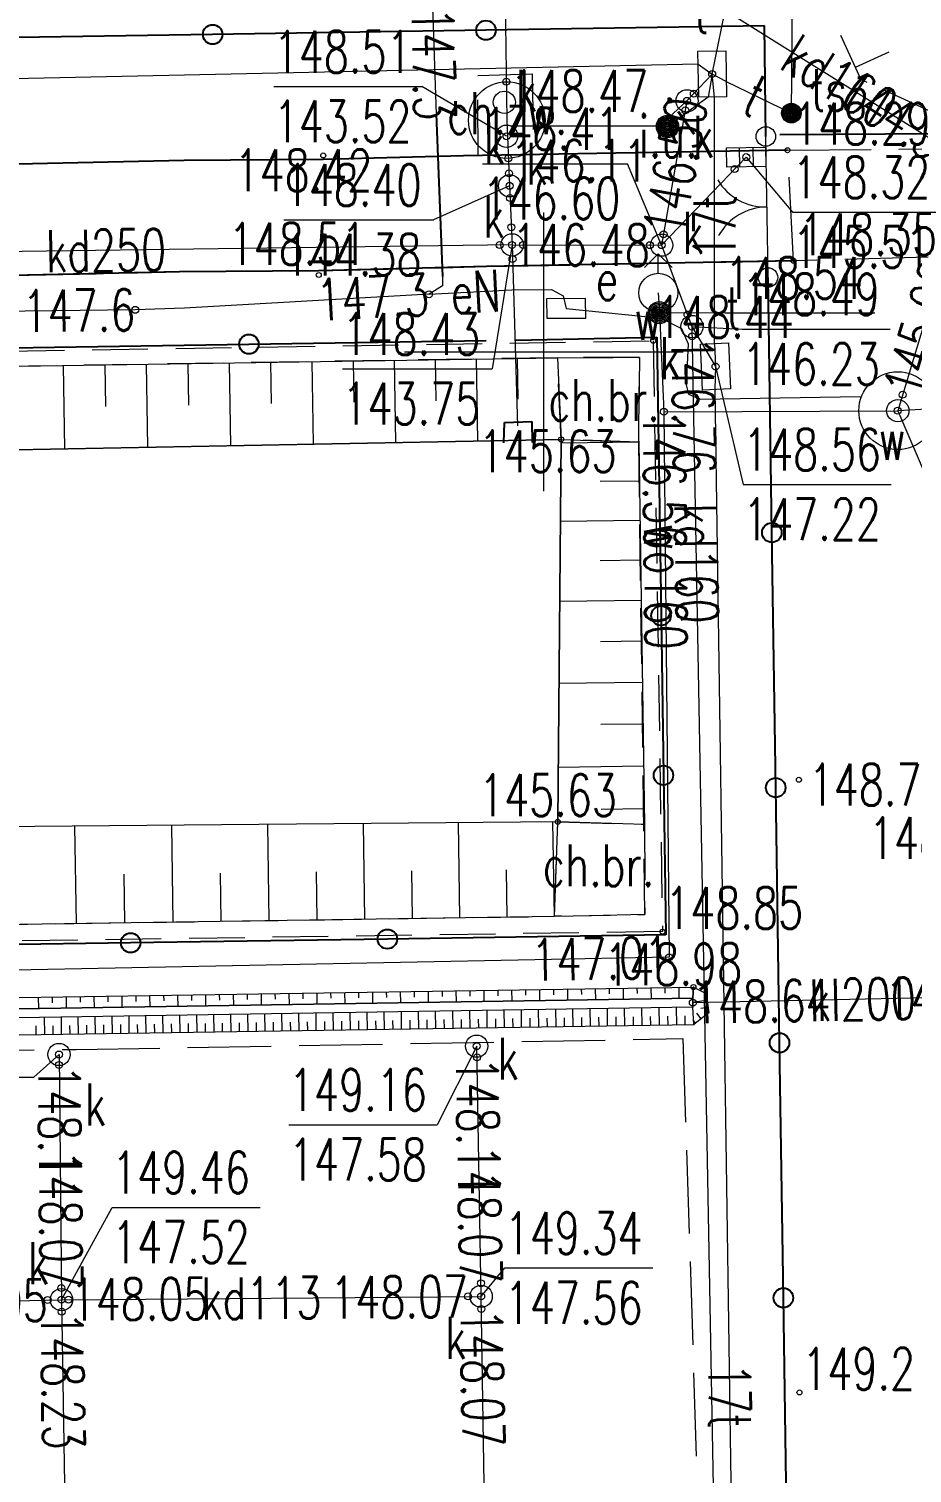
# Model space of a CAD drawing. Header units: metres. Extents: x 7583802 to 7586368, y 5958992 to 5960558.
# Drawn here: x 7585981.5 to 7586013.2, y 5959359.8 to 5959411.6 of the extents above; entities that cross this region are included whole.
import ezdxf
from ezdxf.enums import TextEntityAlignment as Align

# ---------------------------------------------------------------- set-up
doc = ezdxf.new("R2010")
doc.units = ezdxf.units.M
for name, pattern in [('1', [0]), ('3_1', [0]), ('3_BUBZ02', [2.45, 1.75, -0.7]), ('3_BUBZ02G', [2.45, 1.75, -0.7]), ('3_BUBZ03_01', [1, 1]), ('3_BUBZ03_01G', [1.75, 1.75]), ('3_BUIB12_02', [0]), ('3_BUIB12_03', [0]), ('3_BUZT01', [0]), ('3_KTCR02', [3, 2, -1]), ('3_KTJZ01', [4, 3, -1]), ('3_KTKR01', [0]), ('3_KTPL01', [4, 3, -1]), ('4_1', [0]), ('4_SUBP02_05', [0]), ('4_SUBP02_08', [0]), ('4_SUOP03_13', [0]), ('4_SUPE_01', [0]), ('4_SUPI_01', [0]), ('4_SUPK_01', [0]), ('4_SUPT_01', [0]), ('4_SUPW_01', [0]), ('4_SUUS22_02', [0])]:
    doc.linetypes.add(name, pattern=pattern)
doc.layers.get('0').update_dxf_attribs({"color": 250, "linetype": 'CONTINUOUS', "lineweight": 100})
for name, color, linetype, lineweight in [('1000_L_1', 7, '1', 18), ('BUBZ_L_1', 7, '3_BUBZ02', 18), ('BUBZ_L_2', 7, '3_BUBZ03_01', 18), ('BUIB_L_10', 7, '3_BUIB12_02', 18), ('BUZT_L_0', 7, '3_BUZT01', 18), ('KTCR_E_T_1', 7, 'CONTINUOUS', 15), ('KTCR_L_1', 7, '3_KTCR02', 18), ('KTJZ_L_0', 7, '3_KTJZ01', 18), ('KTKR_L_0', 7, '3_KTKR01', 25), ('KTOK_L_1', 7, '3_1', 18), ('KTOK_L_4', 7, 'CONTINUOUS', 25), ('KTPL_L_0', 7, '3_KTPL01', 18), ('RTPW_T_0', 7, 'CONTINUOUS', 15), ('RTPW_T_1', 7, 'CONTINUOUS', 15), ('SUBK_L_0', 34, '4_SUBP02_05', 18), ('SUBW_L_0', 5, '4_SUBP02_08', 18), ('SUOE_L_1', 1, '4_SUOP03_13', 25), ('SUPE_E_T_3', 1, 'CONTINUOUS', 15), ('SUPE_L_3', 1, '4_SUPE_01', 18), ('SUPI_E_T_0', 7, 'CONTINUOUS', 15), ('SUPI_L_0', 7, '4_SUPI_01', 18), ('SUPK_E_T_0', 34, 'CONTINUOUS', 15), ('SUPK_E_T_1', 34, 'CONTINUOUS', 15), ('SUPK_L_0', 34, '4_SUPK_01', 18), ('SUPK_L_1', 34, '4_SUPK_01', 18), ('SUPT_E_T_0', 30, 'CONTINUOUS', 15), ('SUPT_L_0', 30, '4_SUPT_01', 18), ('SUPW_E_T_0', 5, 'CONTINUOUS', 15), ('SUPW_L_0', 5, '4_SUPW_01', 18), ('SUTE_T_0', 1, 'CONTINUOUS', 18), ('SUTK_T_0', 34, 'CONTINUOUS', 18), ('SUTT_T_0', 30, 'CONTINUOUS', 18), ('SUTW_T_0', 5, 'CONTINUOUS', 18), ('SUUE_E_T_2', 7, 'CONTINUOUS', 15), ('SUUE_T_3', 7, 'CONTINUOUS', 18), ('SUUI_E_T_6', 7, 'CONTINUOUS', 15), ('SUUI_T_8', 7, 'CONTINUOUS', 18), ('SUUK_E_T_3', 7, 'CONTINUOUS', 15), ('SUUK_T_0', 7, 'CONTINUOUS', 18), ('SUUK_T_4', 7, 'CONTINUOUS', 13), ('SUUT_E_T_1', 7, 'CONTINUOUS', 15), ('SUUT_E_T_3', 7, 'CONTINUOUS', 15), ('SUUT_L_3', 7, '4_SUUS22_02', 13), ('SUUT_T_0', 7, 'CONTINUOUS', 18), ('SUUW_E_T_3', 7, 'CONTINUOUS', 15), ('SUUW_E_T_5', 7, 'CONTINUOUS', 15), ('SUUW_T_0', 7, 'CONTINUOUS', 18), ('SUUW_T_5', 7, 'CONTINUOUS', 13), ('SUUW_T_7', 7, 'CONTINUOUS', 15)]:
    doc.layers.add(name, color=color, linetype=linetype, lineweight=lineweight)
doc.styles.get("Standard").update_dxf_attribs({"font": 'Simplex.SHX', "width": 0.75})

# ---------------------------------------------------------------- blocks, each defined once
blk = doc.blocks.new('3_RTPW02')
at = {"linetype": 'CONTINUOUS'}
blk.add_circle((0, 0), 0.09, dxfattribs=at)
blk = doc.blocks.new('3_RTPW01')
at = {"linetype": 'CONTINUOUS'}
blk.add_circle((0, 0), 0.09, dxfattribs=at)
blk = doc.blocks.new('4_SUPS01_03')
at = {"linetype": 'CONTINUOUS'}
blk.add_circle((0, 0), 0.125, dxfattribs=at)
blk = doc.blocks.new('4_SUPS01_05')
at = {"linetype": 'CONTINUOUS'}
blk.add_circle((0, 0), 0.125, dxfattribs=at)
blk = doc.blocks.new('4_SUPS01_07')
at = {"linetype": 'CONTINUOUS'}
blk.add_circle((0, 0), 0.125, dxfattribs=at)
blk = doc.blocks.new('4_SUPS01_08')
at = {"linetype": 'CONTINUOUS'}
blk.add_circle((0, 0), 0.125, dxfattribs=at)
blk = doc.blocks.new('4_SUUS18_01')
at = {"linetype": 'CONTINUOUS'}
for p, q in [((0.7, 0.35), (-0.7, 0.35)), ((-0.7, 0.35), (-0.7, -0.35)), ((0.7, -0.35), (0.7, 0.35)), ((-0.7, -0.35), (0.7, -0.35))]:
    blk.add_line(p, q, dxfattribs=at)
blk = doc.blocks.new('4_SUUS31_01')
at = {"linetype": 'CONTINUOUS'}
for radius in [0.4, 0.36, 0.32, 0.28, 0.24, 0.2, 0.16, 0.12, 0.08, 0.04, 0.0114]:
    blk.add_circle((0, 0), radius, dxfattribs=at)
blk = doc.blocks.new('4_SUUS22_01')
at = {"linetype": 'CONTINUOUS'}
blk.add_circle((0, 0), 0.4, dxfattribs=at)
blk = doc.blocks.new('4_SUUS05')
at = {"linetype": 'CONTINUOUS'}
for p, q in [((-0.7, -0.35), (-0.7, 0.35)), ((-0.7, 0.35), (0.7, 0.35)), ((-0.245, 0.35), (-0.245, -0.35)), ((0.245, 0.35), (0.245, -0.35)), ((0.7, 0.35), (0.7, -0.35)), ((0.7, -0.35), (-0.7, -0.35))]:
    blk.add_line(p, q, dxfattribs=at)
blk = doc.blocks.new('4_SUUS09')
at = {"linetype": 'CONTINUOUS'}
for radius in [0.35, 0.315, 0.28, 0.245, 0.21, 0.175, 0.14, 0.105, 0.07, 0.035, 0.01]:
    blk.add_circle((0, 0), radius, dxfattribs=at)
blk = doc.blocks.new('4_SUUS25')
at = {"linetype": 'CONTINUOUS'}
for radius in [0.4, 0.35, 0.3, 0.25, 0.2, 0.15, 0.1, 0.05, 0.0143]:
    blk.add_circle((0, 0), radius, dxfattribs=at)
blk = doc.blocks.new('4_SUUS02')
at = {"linetype": 'CONTINUOUS'}
for p, q in [((0, 1.4), (-0.495, 0.905)), ((0, 1.4), (0.495, 0.905)), ((0, 0.7), (0, 1.4))]:
    blk.add_line(p, q, dxfattribs=at)
blk.add_circle((0, 0), 0.7, dxfattribs=at)

msp = doc.modelspace()

# ---------------------------------------------------------------- linework, layer by layer
at = {"layer": '1000_L_1', "linetype": '1'}
for p, q in [((7586000, 5959395), (7586000, 5959405)), ((7585995, 5959400), (7586005, 5959400))]:
    msp.add_line(p, q, dxfattribs=at)
at = {"layer": 'BUBZ_L_1', "linetype": '3_BUBZ02G'}
for p, q in [((7586011.4, 5959409.77), (7586009.7, 5959413.44)), ((7586013.84, 5959408.65), (7586011.4, 5959409.77))]:
    msp.add_line(p, q, dxfattribs=at)
at = {"layer": 'BUBZ_L_1', "linetype": '3_1'}
msp.add_line((7586011.194, 5959410.214), (7586012.397, 5959410.771), dxfattribs=at)
at = {"layer": 'BUBZ_L_2', "linetype": '3_BUBZ03_01G'}
for p, q in [((7585943.01, 5959398.88), (7586000.49, 5959399.79)), ((7586003.41, 5959396.76), (7586003.61, 5959383.04)), ((7585943.46, 5959378.89), (7586000.38, 5959379.74)), ((7585961.49, 5959376.52), (7586005.37, 5959377.2)), ((7586005.37, 5959377.2), (7586005.83, 5959376.97)), ((7586005.83, 5959376.97), (7586005.93, 5959376.28)), ((7586005.93, 5959376.28), (7586005.39, 5959375.86)), ((7585961.92, 5959375.2), (7586005.39, 5959375.86))]:
    msp.add_line(p, q, dxfattribs=at)
at = {"layer": 'BUBZ_L_2', "linetype": '3_1'}
for p, q in [((7585982.737, 5959399.509), (7585982.784, 5959396.52)), ((7585984.232, 5959399.533), (7585984.255, 5959398.04)), ((7585985.724, 5959399.556), (7585985.771, 5959396.577)), ((7585987.214, 5959399.58), (7585987.237, 5959398.092)), ((7585988.701, 5959399.603), (7585988.748, 5959396.633)), ((7585990.186, 5959399.627), (7585990.21, 5959398.144)), ((7585991.669, 5959399.65), (7585991.716, 5959396.69)), ((7585993.149, 5959399.674), (7585993.172, 5959398.196)), ((7585994.627, 5959399.697), (7585994.673, 5959396.747)), ((7585996.102, 5959399.721), (7585996.125, 5959398.248)), ((7585997.575, 5959399.744), (7585997.621, 5959396.803)), ((7585999.045, 5959399.767), (7585999.069, 5959398.299)), ((7586003.41, 5959396.76), (7586000.619, 5959396.719)), ((7586003.43, 5959395.364), (7586002.018, 5959395.344)), ((7586003.451, 5959393.952), (7586000.594, 5959393.911)), ((7586003.472, 5959392.524), (7586002.027, 5959392.503)), ((7586003.493, 5959391.079), (7586000.569, 5959391.037)), ((7586003.514, 5959389.617), (7586002.035, 5959389.596)), ((7586003.536, 5959388.138), (7586000.543, 5959388.095)), ((7586003.557, 5959386.642), (7586002.044, 5959386.62)), ((7586003.58, 5959385.129), (7586000.517, 5959385.084)), ((7586003.602, 5959383.597), (7586002.053, 5959383.575)), ((7585983.214, 5959379.484), (7585983.162, 5959382.972)), ((7585986.688, 5959379.536), (7585986.636, 5959383.004)), ((7585990.141, 5959379.587), (7585990.089, 5959383.035)), ((7585993.574, 5959379.638), (7585993.522, 5959383.066)), ((7585996.987, 5959379.689), (7585996.936, 5959383.097)), ((7586000.38, 5959379.74), (7586000.329, 5959383.128)), ((7585984.954, 5959379.51), (7585984.928, 5959381.249)), ((7585988.417, 5959379.561), (7585988.391, 5959381.29)), ((7585991.86, 5959379.613), (7585991.834, 5959381.332)), ((7585995.283, 5959379.664), (7585995.257, 5959381.373)), ((7585998.686, 5959379.715), (7585998.66, 5959381.414)), ((7585995.844, 5959377.052), (7585995.85, 5959376.65)), ((7585996.344, 5959377.06), (7585996.347, 5959376.859)), ((7585996.844, 5959377.068), (7585996.85, 5959376.666)), ((7585997.344, 5959377.076), (7585997.347, 5959376.875)), ((7585997.844, 5959377.083), (7585997.85, 5959376.682)), ((7585998.344, 5959377.091), (7585998.347, 5959376.89)), ((7585998.844, 5959377.099), (7585998.85, 5959376.698)), ((7585999.344, 5959377.107), (7585999.347, 5959376.906)), ((7585999.844, 5959377.114), (7585999.85, 5959376.713)), ((7586000.344, 5959377.122), (7586000.347, 5959376.922)), ((7586000.844, 5959377.13), (7586000.85, 5959376.729)), ((7586001.344, 5959377.138), (7586001.347, 5959376.937)), ((7586001.844, 5959377.145), (7586001.85, 5959376.745)), ((7586002.343, 5959377.153), (7586002.347, 5959376.953)), ((7586002.843, 5959377.161), (7586002.85, 5959376.761)), ((7586003.343, 5959377.169), (7586003.346, 5959376.969)), ((7586003.843, 5959377.176), (7586003.849, 5959376.776)), ((7586004.343, 5959377.184), (7586004.346, 5959376.984)), ((7586004.843, 5959377.192), (7586004.849, 5959376.792)), ((7586005.343, 5959377.2), (7586005.346, 5959377)), ((7585981.846, 5959376.835), (7585981.852, 5959376.43)), ((7585982.346, 5959376.843), (7585982.349, 5959376.64)), ((7585982.846, 5959376.851), (7585982.852, 5959376.445)), ((7585983.346, 5959376.859), (7585983.349, 5959376.656)), ((7585983.846, 5959376.866), (7585983.852, 5959376.461)), ((7585984.346, 5959376.874), (7585984.349, 5959376.672)), ((7585984.846, 5959376.882), (7585984.852, 5959376.477)), ((7585985.345, 5959376.89), (7585985.349, 5959376.687)), ((7585985.845, 5959376.897), (7585985.852, 5959376.493)), ((7585986.345, 5959376.905), (7585986.349, 5959376.703)), ((7585986.845, 5959376.913), (7585986.852, 5959376.508)), ((7585987.345, 5959376.921), (7585987.348, 5959376.718)), ((7585987.845, 5959376.928), (7585987.851, 5959376.524)), ((7585988.345, 5959376.936), (7585988.348, 5959376.734)), ((7585988.845, 5959376.944), (7585988.851, 5959376.54)), ((7585989.345, 5959376.952), (7585989.348, 5959376.75)), ((7585989.845, 5959376.959), (7585989.851, 5959376.556)), ((7585990.345, 5959376.967), (7585990.348, 5959376.765)), ((7585990.845, 5959376.975), (7585990.851, 5959376.571)), ((7585991.345, 5959376.983), (7585991.348, 5959376.781)), ((7585991.845, 5959376.99), (7585991.851, 5959376.587)), ((7585992.345, 5959376.998), (7585992.348, 5959376.797)), ((7585992.845, 5959377.006), (7585992.851, 5959376.603)), ((7585993.345, 5959377.014), (7585993.348, 5959376.812)), ((7585993.844, 5959377.021), (7585993.851, 5959376.619)), ((7585994.344, 5959377.029), (7585994.348, 5959376.828)), ((7585994.844, 5959377.037), (7585994.851, 5959376.634)), ((7585995.344, 5959377.045), (7585995.347, 5959376.843)), ((7586005.866, 5959376.724), (7586005.396, 5959376.656)), ((7586005.817, 5959376.976), (7586005.805, 5959376.952)), ((7585982.078, 5959375.506), (7585982.069, 5959376.112)), ((7585982.684, 5959375.515), (7585982.675, 5959376.122)), ((7585983.291, 5959375.524), (7585983.282, 5959376.132)), ((7585983.899, 5959375.534), (7585983.89, 5959376.141)), ((7585984.506, 5959375.543), (7585984.497, 5959376.151)), ((7585985.115, 5959375.552), (7585985.105, 5959376.16)), ((7585985.723, 5959375.561), (7585985.714, 5959376.17)), ((7585986.332, 5959375.571), (7585986.323, 5959376.18)), ((7585986.941, 5959375.58), (7585986.932, 5959376.189)), ((7585987.551, 5959375.589), (7585987.541, 5959376.199)), ((7585988.161, 5959375.598), (7585988.151, 5959376.208)), ((7585988.771, 5959375.608), (7585988.762, 5959376.218)), ((7585989.382, 5959375.617), (7585989.372, 5959376.228)), ((7585989.993, 5959375.626), (7585989.983, 5959376.237)), ((7585990.604, 5959375.636), (7585990.595, 5959376.247)), ((7585991.216, 5959375.645), (7585991.207, 5959376.257)), ((7585991.828, 5959375.654), (7585991.819, 5959376.266)), ((7585992.441, 5959375.663), (7585992.431, 5959376.276)), ((7585993.053, 5959375.673), (7585993.044, 5959376.286)), ((7585993.667, 5959375.682), (7585993.657, 5959376.295)), ((7585994.28, 5959375.691), (7585994.271, 5959376.305)), ((7585994.894, 5959375.701), (7585994.885, 5959376.315)), ((7585995.509, 5959375.71), (7585995.499, 5959376.324)), ((7585995.816, 5959375.715), (7585995.811, 5959376.022)), ((7585996.124, 5959375.719), (7585996.114, 5959376.334)), ((7585996.431, 5959375.724), (7585996.426, 5959376.032)), ((7585996.739, 5959375.729), (7585996.729, 5959376.344)), ((7585997.046, 5959375.733), (7585997.042, 5959376.041)), ((7585997.354, 5959375.738), (7585997.345, 5959376.354)), ((7585997.662, 5959375.743), (7585997.657, 5959376.051)), ((7585997.97, 5959375.747), (7585997.961, 5959376.363)), ((7585998.278, 5959375.752), (7585998.274, 5959376.06)), ((7585998.586, 5959375.757), (7585998.577, 5959376.373)), ((7585998.895, 5959375.761), (7585998.89, 5959376.07)), ((7585999.203, 5959375.766), (7585999.194, 5959376.383)), ((7585999.511, 5959375.771), (7585999.507, 5959376.079)), ((7585999.82, 5959375.775), (7585999.811, 5959376.393)), ((7586000.129, 5959375.78), (7586000.124, 5959376.089)), ((7586000.437, 5959375.785), (7586000.428, 5959376.402)), ((7586000.746, 5959375.789), (7586000.742, 5959376.098)), ((7586001.055, 5959375.794), (7586001.046, 5959376.412)), ((7586001.364, 5959375.799), (7586001.36, 5959376.108)), ((7586001.673, 5959375.804), (7586001.664, 5959376.422)), ((7586001.983, 5959375.808), (7586001.978, 5959376.117)), ((7586002.292, 5959375.813), (7586002.282, 5959376.432)), ((7586002.601, 5959375.818), (7586002.597, 5959376.127)), ((7586002.911, 5959375.822), (7586002.901, 5959376.441)), ((7586003.22, 5959375.827), (7586003.216, 5959376.137)), ((7586003.53, 5959375.832), (7586003.521, 5959376.451)), ((7586003.84, 5959375.836), (7586003.835, 5959376.146)), ((7586004.15, 5959375.841), (7586004.14, 5959376.461)), ((7586004.46, 5959375.846), (7586004.455, 5959376.156)), ((7586004.77, 5959375.851), (7586004.76, 5959376.471)), ((7586005.08, 5959375.855), (7586005.075, 5959376.165)), ((7586005.651, 5959376.063), (7586005.493, 5959376.266)), ((7586005.903, 5959376.465), (7586005.636, 5959376.426)), ((7586005.864, 5959376.229), (7586005.776, 5959376.342)), ((7585981.775, 5959375.501), (7585981.77, 5959375.805)), ((7585982.381, 5959375.511), (7585982.376, 5959375.814)), ((7585982.988, 5959375.52), (7585982.983, 5959375.823)), ((7585983.595, 5959375.529), (7585983.59, 5959375.833)), ((7585984.203, 5959375.538), (7585984.198, 5959375.842)), ((7585984.81, 5959375.548), (7585984.806, 5959375.852)), ((7585985.419, 5959375.557), (7585985.414, 5959375.861)), ((7585986.027, 5959375.566), (7585986.023, 5959375.87)), ((7585986.636, 5959375.575), (7585986.632, 5959375.88)), ((7585987.246, 5959375.585), (7585987.241, 5959375.889)), ((7585987.856, 5959375.594), (7585987.851, 5959375.899)), ((7585988.466, 5959375.603), (7585988.461, 5959375.908)), ((7585989.076, 5959375.612), (7585989.072, 5959375.918)), ((7585989.687, 5959375.622), (7585989.682, 5959375.927)), ((7585990.298, 5959375.631), (7585990.294, 5959375.937)), ((7585990.91, 5959375.64), (7585990.905, 5959375.946)), ((7585991.522, 5959375.649), (7585991.517, 5959375.955)), ((7585992.134, 5959375.659), (7585992.13, 5959375.965)), ((7585992.747, 5959375.668), (7585992.742, 5959375.974)), ((7585993.36, 5959375.677), (7585993.355, 5959375.984)), ((7585993.974, 5959375.687), (7585993.969, 5959375.993)), ((7585994.587, 5959375.696), (7585994.583, 5959376.003)), ((7585995.202, 5959375.705), (7585995.197, 5959376.012)), ((7586005.448, 5959375.905), (7586005.382, 5959375.99))]:
    msp.add_line(p, q, dxfattribs=at)
at = {"layer": 'BUBZ_L_2', "linetype": '3_BUBZ03_01'}
for p, q in [((7586000.49, 5959399.79), (7586000.62, 5959396.86)), ((7586000.62, 5959396.86), (7585942.98, 5959395.76)), ((7586000.5, 5959383.13), (7586000.62, 5959396.86)), ((7586000.62, 5959396.86), (7586003.41, 5959396.76)), ((7586000.5, 5959383.13), (7585943.48, 5959382.61)), ((7586000.38, 5959379.74), (7586000.5, 5959383.13)), ((7586003.61, 5959383.04), (7586000.5, 5959383.13)), ((7586005.37, 5959377.2), (7586005.35, 5959376.8)), ((7586005.35, 5959376.8), (7586005.37, 5959377.2)), ((7586005.35, 5959376.8), (7585961.58, 5959376.11)), ((7586005.35, 5959376.48), (7586005.35, 5959376.8)), ((7586005.35, 5959376.48), (7585961.65, 5959375.79)), ((7586005.39, 5959375.86), (7586005.35, 5959376.48)), ((7586005.39, 5959375.86), (7586005.35, 5959376.48))]:
    msp.add_line(p, q, dxfattribs=at)
at = {"layer": 'BUBZ_L_2', "linetype": '3_1'}
for p in [(7586005.37, 5959377.2), (7586005.39, 5959375.86)]:
    msp.add_point(p, dxfattribs=at)
at = {"layer": 'BUIB_L_10', "linetype": '3_BUIB12_03'}
for p, q in [((7585961.58, 5959376.11), (7586005.35, 5959376.8)), ((7586005.35, 5959376.8), (7586005.35, 5959376.48)), ((7586005.35, 5959376.48), (7585961.65, 5959375.79))]:
    msp.add_line(p, q, dxfattribs=at)
at = {"layer": 'BUZT_L_0', "linetype": '3_BUZT01'}
for p, q in [((7585942.98, 5959395.76), (7586000.62, 5959396.86)), ((7586000.62, 5959396.86), (7586000.5, 5959383.13)), ((7586000.5, 5959383.13), (7585943.48, 5959382.61))]:
    msp.add_line(p, q, dxfattribs=at)
at = {"layer": 'KTCR_L_1', "linetype": '3_KTCR02'}
for p, q in [((7585997.63, 5959409.92), (7585999.58, 5959409.98)), ((7585997.64, 5959407.049), (7585997.63, 5959409.92)), ((7585999.58, 5959409.98), (7585999.63, 5959407.083)), ((7585999.63, 5959407.083), (7585997.64, 5959407.049)), ((7585938.79, 5959399.36), (7586003.93, 5959400.4)), ((7586003.93, 5959400.4), (7586004.26, 5959379.19)), ((7586000.49, 5959399.79), (7585943.01, 5959398.88)), ((7586000.49, 5959399.79), (7586003.43, 5959399.8)), ((7586003.43, 5959399.8), (7586000.49, 5959399.79)), ((7586000.62, 5959396.86), (7586000.49, 5959399.79)), ((7586003.43, 5959399.8), (7586003.41, 5959396.76)), ((7586003.41, 5959396.76), (7586003.43, 5959399.8)), ((7586003.41, 5959396.76), (7586000.62, 5959396.86)), ((7586003.63, 5959379.8), (7586003.41, 5959396.76)), ((7586000.38, 5959379.74), (7586000.5, 5959383.13)), ((7586000.5, 5959383.13), (7586003.61, 5959383.04)), ((7586003.61, 5959383.04), (7586003.63, 5959379.8)), ((7585943.46, 5959378.89), (7586000.38, 5959379.74)), ((7586003.63, 5959379.8), (7586000.38, 5959379.74)), ((7586000.38, 5959379.74), (7586003.63, 5959379.8)), ((7586004.26, 5959379.19), (7585939.16, 5959378.25))]:
    msp.add_line(p, q, dxfattribs=at)
at = {"layer": 'KTJZ_L_0', "linetype": '3_KTJZ01'}
for p, q in [((7586008.75, 5959407.24), (7585999.63, 5959407.083)), ((7586008.75, 5959407.24), (7586017.56, 5959407.31)), ((7586008.97, 5959403.27), (7586008.75, 5959407.24)), ((7585987.09, 5959406.87), (7585981.09, 5959406.74)), ((7585992.08, 5959406.9), (7585987.09, 5959406.87)), ((7585997.11, 5959407.04), (7585992.08, 5959406.9)), ((7585997.64, 5959407.049), (7585997.11, 5959407.04)), ((7585999.63, 5959407.083), (7585997.64, 5959407.049)), ((7586021.8, 5959403.62), (7586008.97, 5959403.27)), ((7585991.92, 5959402.91), (7585997.94, 5959403.06)), ((7585997.94, 5959403.06), (7586008.97, 5959403.27)), ((7585980.92, 5959402.74), (7585986.92, 5959402.87)), ((7585986.92, 5959402.87), (7585991.92, 5959402.91))]:
    msp.add_line(p, q, dxfattribs=at)
at = {"layer": 'KTKR_L_0', "linetype": '3_KTKR01'}
for p, q in [((7586008.75, 5959407.24), (7585997.11, 5959407.04)), ((7585987.09, 5959406.87), (7585981.09, 5959406.74)), ((7585992.08, 5959406.9), (7585987.09, 5959406.87)), ((7585997.11, 5959407.04), (7585992.08, 5959406.9)), ((7585997.94, 5959403.06), (7585991.92, 5959402.91)), ((7586008.97, 5959403.27), (7585997.94, 5959403.06)), ((7585986.92, 5959402.87), (7585980.92, 5959402.74)), ((7585991.92, 5959402.91), (7585986.92, 5959402.87)), ((7585998.56, 5959396.74), (7585998.59, 5959397.47)), ((7585998.59, 5959397.47), (7585999.57, 5959397.5)), ((7585999.57, 5959397.5), (7585999.58, 5959396.75))]:
    msp.add_line(p, q, dxfattribs=at)
at = {"layer": 'KTOK_L_1'}
for p, q in [((7586007.994, 5959406.2), (7586007.97, 5959407.73)), ((7586008.026, 5959404.2), (7586007.994, 5959406.2)), ((7586008.05, 5959402.67), (7586008.026, 5959404.2))]:
    msp.add_line(p, q, dxfattribs=at)
for centre in [(7586007.97, 5959407.73), (7586008.05, 5959402.67)]:
    msp.add_circle(centre, 0.35, dxfattribs=at)
for centre, start, end in [((7586007.96, 5959407.199), 210.9031, 271.4187), ((7586008.024, 5959403.2), 90.3929, 150.9084)]:
    msp.add_arc(centre, 2, start, end, dxfattribs=at)
at = {"layer": 'KTOK_L_4'}
for p, q in [((7585988.107, 5959411.394), (7585978.294, 5959411.242)), ((7585997.921, 5959411.545), (7585988.107, 5959411.394)), ((7586007.92, 5959411.7), (7585997.921, 5959411.545)), ((7586007.97, 5959407.73), (7586007.92, 5959411.7)), ((7586008.47, 5959407.8), (7586014.17, 5959407.84)), ((7586008.188, 5959393.514), (7586008.05, 5959402.67)), ((7585989.409, 5959400.278), (7585997.93, 5959400.41)), ((7585998.99, 5959400.42), (7586004.06, 5959400.53)), ((7586004.06, 5959400.53), (7586004.209, 5959390.531)), ((7585980.889, 5959400.145), (7585989.409, 5959400.278)), ((7586008.326, 5959384.358), (7586008.188, 5959393.514)), ((7586004.209, 5959390.531), (7586004.295, 5959384.801)), ((7586004.295, 5959384.801), (7586004.38, 5959379.07)), ((7586008.464, 5959375.201), (7586008.326, 5959384.358)), ((7585985.161, 5959378.788), (7585975.941, 5959378.652)), ((7585994.381, 5959378.923), (7585985.161, 5959378.788)), ((7586004.38, 5959379.07), (7585994.381, 5959378.923)), ((7586008.602, 5959366.045), (7586008.464, 5959375.201)), ((7586008.739, 5959356.889), (7586008.602, 5959366.045))]:
    msp.add_line(p, q, dxfattribs=at)
for centre in [(7585997.921, 5959411.545), (7585988.107, 5959411.394), (7585989.409, 5959400.278), (7586008.188, 5959393.514), (7586004.209, 5959390.531), (7586004.295, 5959384.801), (7586008.326, 5959384.358), (7585985.161, 5959378.788), (7585994.381, 5959378.923), (7586008.464, 5959375.201), (7586008.602, 5959366.045)]:
    msp.add_circle(centre, 0.35, dxfattribs=at)
at = {"layer": 'KTPL_L_0', "linetype": '3_KTPL01'}
for p, q in [((7585983.21, 5959374.96), (7586004.99, 5959375.35)), ((7586004.99, 5959375.35), (7586005.68, 5959354.04)), ((7585954.7, 5959374.64), (7585983.21, 5959374.96))]:
    msp.add_line(p, q, dxfattribs=at)
at = {"layer": 'SUBK_L_0', "linetype": '4_SUBP02_05'}
msp.add_circle((7585998.67, 5959408.32), 1.375, dxfattribs=at)
at = {"layer": 'SUBW_L_0', "linetype": '4_SUBP02_05'}
msp.add_circle((7586012.71, 5959397.89), 1.398, dxfattribs=at)
at = {"layer": 'SUOE_L_1', "linetype": '4_1'}
msp.add_line((7585996.13, 5959408.53), (7585996.36, 5959402.7), dxfattribs=at)
at = {"layer": 'SUPE_L_3', "linetype": '4_SUPE_01'}
for p, q in [((7585996, 5959412.36), (7585996.13, 5959408.53)), ((7585996.13, 5959408.53), (7585996.36, 5959402.7)), ((7585996.36, 5959402.7), (7585996.36, 5959402.37)), ((7585995.88, 5959402.07), (7585987.1, 5959401.57)), ((7585996.36, 5959402.37), (7585995.88, 5959402.07)), ((7585995.88, 5959402.07), (7585998.85, 5959402.23)), ((7585998.85, 5959402.23), (7586000.27, 5959402.24)), ((7586000.27, 5959402.24), (7586000.69, 5959402.01)), ((7586000.69, 5959402.01), (7586000.8, 5959401.56)), ((7585985.33, 5959401.51), (7585965.37, 5959401.27)), ((7585987.1, 5959401.57), (7585985.33, 5959401.51)), ((7586000.8, 5959401.56), (7586004.21, 5959401.212)), ((7586004.21, 5959401.212), (7586004.939, 5959400.844)), ((7586004.939, 5959400.844), (7586005.179, 5959400.293)), ((7586005.179, 5959400.293), (7586005.106, 5959398.813)), ((7586005.106, 5959398.813), (7586005.197, 5959398.481)), ((7586005.197, 5959398.481), (7586005.608, 5959398.305)), ((7586005.608, 5959398.305), (7586011.363, 5959398.402))]:
    msp.add_line(p, q, dxfattribs=at)
at = {"layer": 'SUPI_L_0', "linetype": '4_1'}
for p, q in [((7586006.045, 5959409.97), (7586005.905, 5959409.143)), ((7586005.905, 5959409.143), (7586004.44, 5959408.09))]:
    msp.add_line(p, q, dxfattribs=at)
at = {"layer": 'SUPK_L_0', "linetype": '4_1'}
for p, q in [((7585999.68, 5959416.54), (7586015.37, 5959406.73)), ((7585998.61, 5959412.62), (7585998.67, 5959408.32)), ((7586006.045, 5959409.97), (7586005.14, 5959409.01)), ((7586005.14, 5959409.01), (7586004.23, 5959403.83)), ((7585998.67, 5959408.32), (7585998.77, 5959405.96)), ((7586004.23, 5959403.83), (7586007.27, 5959406.99)), ((7586015.37, 5959406.73), (7586012.71, 5959397.89)), ((7585998.77, 5959405.96), (7585998.86, 5959403.84)), ((7585998.86, 5959403.84), (7585972.91, 5959403.49)), ((7585998.86, 5959403.84), (7586004.23, 5959403.83)), ((7585998.86, 5959403.84), (7585999.06, 5959397.35)), ((7586004.23, 5959403.83), (7586005.32, 5959400.91)), ((7586005.32, 5959400.91), (7586006.165, 5959399.475)), ((7586005.32, 5959400.91), (7586006.31, 5959346.83)), ((7585997.75, 5959366.1), (7585997.59, 5959375.08)), ((7585982.59, 5959374.78), (7585982.68, 5959365.98)), ((7585967.65, 5959365.62), (7585982.68, 5959365.98)), ((7585982.68, 5959365.98), (7585997.75, 5959366.1)), ((7585982.68, 5959365.98), (7585984.23, 5959274.2)), ((7585998.94, 5959293.76), (7585997.75, 5959366.1))]:
    msp.add_line(p, q, dxfattribs=at)
at = {"layer": 'SUPK_L_1', "linetype": '4_1'}
msp.add_line((7586017.22, 5959376.88), (7586005.35, 5959376.64), dxfattribs=at)
at = {"layer": 'SUPT_L_0', "linetype": '4_SUPT_01'}
for p, q in [((7586008.89, 5959408.57), (7586008.94, 5959413.9)), ((7586005.538, 5959410.33), (7585956.942, 5959409.29)), ((7586005.538, 5959410.33), (7586006.045, 5959409.97)), ((7586006.55, 5959409.71), (7586006.045, 5959409.97)), ((7586006.13, 5959409.146), (7586006.045, 5959409.97)), ((7586006.55, 5959409.71), (7586008.89, 5959408.57)), ((7586006.125, 5959400.3), (7586006.13, 5959409.146)), ((7586006.125, 5959400.3), (7586006.165, 5959399.475)), ((7586006.165, 5959399.475), (7586006.14, 5959398.65)), ((7586006.14, 5959398.65), (7586006.915, 5959346.234))]:
    msp.add_line(p, q, dxfattribs=at)
at = {"layer": 'SUPW_L_0', "linetype": '4_1'}
for p, q in [((7586004.11, 5959402.12), (7586004.15, 5959401.41)), ((7586004.15, 5959401.41), (7586004.31, 5959397.85)), ((7586004.31, 5959397.85), (7586012.71, 5959397.89)), ((7586004.31, 5959397.85), (7586004.5, 5959378.27)), ((7586017.68, 5959398.15), (7586012.71, 5959397.89)), ((7586004.5, 5959378.27), (7585966.13, 5959377.51))]:
    msp.add_line(p, q, dxfattribs=at)
at = {"layer": 'SUTK_T_0', "linetype": 'CONTINUOUS'}
for p, q in [((7585990.3, 5959409.522), (7585995.62, 5959409.522)), ((7585998.66, 5959407.74), (7585995.62, 5959409.522)), ((7586005.14, 5959409.01), (7586004.171, 5959408.111)), ((7585998.797, 5959408.111), (7586004.171, 5959408.111)), ((7585997.795, 5959406.755), (7586003.006, 5959406.755)), ((7586004.23, 5959403.83), (7586003.006, 5959406.755)), ((7586007.27, 5959406.99), (7586008.929, 5959405.013)), ((7585998.77, 5959405.96), (7585996.035, 5959404.738)), ((7585990.661, 5959404.738), (7585996.035, 5959404.738)), ((7586008.929, 5959405.013), (7586014.249, 5959405.013)), ((7585998.86, 5959403.84), (7585998.143, 5959399.392)), ((7586005.32, 5959400.91), (7586007.117, 5959400.813)), ((7586007.117, 5959400.813), (7586012.437, 5959400.813)), ((7585992.769, 5959399.392), (7585998.143, 5959399.392)), ((7585997.59, 5959375.08), (7585996.166, 5959372.261)), ((7585982.59, 5959374.78), (7585981.689, 5959373.971)), ((7585976.423, 5959373.971), (7585981.689, 5959373.971)), ((7585990.846, 5959372.261), (7585996.166, 5959372.261)), ((7585982.68, 5959365.98), (7585984.495, 5959369.294)), ((7585984.495, 5959369.294), (7585989.815, 5959369.294)), ((7585997.75, 5959366.1), (7585998.597, 5959367.118)), ((7585998.597, 5959367.118), (7586003.916, 5959367.118))]:
    msp.add_line(p, q, dxfattribs=at)
at = {"layer": 'SUTT_T_0', "linetype": 'CONTINUOUS'}
for p, q in [((7586006.045, 5959409.97), (7586007.405, 5959416.64)), ((7586006.165, 5959399.475), (7586007.155, 5959395.243)), ((7586007.155, 5959395.243), (7586012.475, 5959395.243))]:
    msp.add_line(p, q, dxfattribs=at)
at = {"layer": 'SUTW_T_0', "linetype": 'CONTINUOUS'}
for p, q in [((7586004.15, 5959401.41), (7586006.507, 5959401.404)), ((7586006.507, 5959401.404), (7586011.881, 5959401.404)), ((7586012.71, 5959397.89), (7586013.806, 5959395.347))]:
    msp.add_line(p, q, dxfattribs=at)
at = {"layer": 'SUUT_L_3', "linetype": '4_SUUS22_02'}
for p, q in [((7586005.53, 5959410.79), (7586006.53, 5959410.8)), ((7586005.56, 5959409.14), (7586005.53, 5959410.79)), ((7586006.53, 5959410.8), (7586006.56, 5959409.15)), ((7586006.56, 5959409.15), (7586005.56, 5959409.14)), ((7586005.63, 5959400.28), (7586006.63, 5959400.32)), ((7586005.7, 5959398.63), (7586005.63, 5959400.28)), ((7586006.63, 5959400.32), (7586006.7, 5959398.67)), ((7586006.7, 5959398.67), (7586005.7, 5959398.63))]:
    msp.add_line(p, q, dxfattribs=at)

# ---------------------------------------------------------------- block references
at = {"layer": 'RTPW_T_0'}
for p in [(7586009.16, 5959384.64), (7586009.18, 5959362.65)]:
    msp.add_blockref('3_RTPW01', p, dxfattribs=at)
at = {"layer": 'RTPW_T_1'}
for p in [(7585992.08, 5959407.05), (7586008.75, 5959407.24), (7586008.97, 5959403.27), (7585991.92, 5959402.76), (7586003.93, 5959400.4), (7586000.62, 5959396.86), (7586000.5, 5959383.13), (7586004.26, 5959379.19), (7586005.37, 5959377.2)]:
    msp.add_blockref('3_RTPW02', p, dxfattribs=at)
at = {"layer": 'SUTE_T_0'}
for p in [(7585995.88, 5959402.07), (7585985.33, 5959401.51)]:
    msp.add_blockref('4_SUPS01_03', p, dxfattribs=at)
at = {"layer": 'SUTK_T_0'}
for p in [(7585998.651, 5959409.695), (7586005.387, 5959409.272), (7586005.08, 5959408.668), (7586005.14, 5959409.01), (7585998.66, 5959407.74), (7585998.728, 5959406.946), (7586006.857, 5959406.561), (7586007.27, 5959406.99), (7585998.751, 5959406.405), (7585998.77, 5959405.96), (7585998.789, 5959405.522), (7585998.833, 5959404.472), (7586004.298, 5959404.219), (7585998.411, 5959403.834), (7585998.86, 5959403.84), (7585999.25, 5959403.839), (7586003.808, 5959403.831), (7586004.23, 5959403.83), (7585998.876, 5959403.331), (7586005.159, 5959401.341), (7586005.32, 5959400.91), (7586005.326, 5959400.556), (7586012.881, 5959398.46), (7586005.35, 5959376.64), (7585997.59, 5959375.08), (7585982.59, 5959374.78), (7585982.594, 5959374.405), (7585997.597, 5959374.677), (7585997.742, 5959366.568), (7585982.676, 5959366.396), (7585997.281, 5959366.096), (7585997.75, 5959366.1), (7585982.179, 5959365.968), (7585982.68, 5959365.98), (7585982.687, 5959365.546), (7585982.93, 5959365.982), (7585997.757, 5959365.65)]:
    msp.add_blockref('4_SUPS01_05', p, dxfattribs=at)
at = {"layer": 'SUTT_T_0'}
for p in [(7586006.045, 5959409.97), (7586006.165, 5959399.475)]:
    msp.add_blockref('4_SUPS01_07', p, dxfattribs=at)
at = {"layer": 'SUTW_T_0'}
for p in [(7586004.15, 5959401.41), (7586004.31, 5959397.85), (7586012.71, 5959397.89), (7586004.5, 5959378.27)]:
    msp.add_blockref('4_SUPS01_08', p, dxfattribs=at)
at = {"layer": 'SUUE_T_3', "rotation": 0.447804504830061}
msp.add_blockref('4_SUUS18_01', (7586000.8, 5959401.56), dxfattribs=at)
at = {"layer": 'SUUI_T_8'}
msp.add_blockref('4_SUUS31_01', (7586004.44, 5959408.09), dxfattribs=at)
at = {"layer": 'SUUK_T_0', "rotation": 1.1245942893082845}
msp.add_blockref('4_SUUS05', (7586007.27, 5959406.99), dxfattribs=at)
at = {"layer": 'SUUK_T_4'}
for p in [(7585998.58, 5959408.96), (7586005.14, 5959409.01), (7585998.66, 5959407.74), (7585998.77, 5959405.96), (7585998.86, 5959403.84), (7586004.23, 5959403.83), (7586005.32, 5959400.91), (7585982.59, 5959374.78), (7585997.59, 5959375.08), (7585982.68, 5959365.98), (7585997.75, 5959366.1)]:
    msp.add_blockref('4_SUUS22_01', p, dxfattribs=at)
at = {"layer": 'SUUT_T_0'}
msp.add_blockref('4_SUUS09', (7586008.89, 5959408.57), dxfattribs=at)
at = {"layer": 'SUUW_T_0'}
msp.add_blockref('4_SUUS02', (7586004.11, 5959402.12), dxfattribs=at)
at = {"layer": 'SUUW_T_5'}
msp.add_blockref('4_SUUS22_01', (7586012.71, 5959397.89), dxfattribs=at)
at = {"layer": 'SUUW_T_7'}
msp.add_blockref('4_SUUS25', (7586004.15, 5959401.41), dxfattribs=at)

# ---------------------------------------------------------------- texts
at = {"layer": 'KTCR_E_T_1', "width": 0.7}
for s, p in [('ch.zw.', (7585998.688, 5959408.569)), ('ch.br.', (7586002.162, 5959398.27)), ('ch.br.', (7586001.963, 5959381.572))]:
    msp.add_text(s, height=1.5, dxfattribs=at).set_placement(p, align=Align.MIDDLE)
at = {"layer": 'RTPW_T_0', "width": 0.7}
for s, p in [('148.7', (7586009.511, 5959383.715)), ('148.7', (7586011.673, 5959381.799)), ('149.2', (7586009.28, 5959362.75))]:
    msp.add_text(s, height=1.5, dxfattribs=at).set_placement(p)
at = {"layer": 'RTPW_T_1', "width": 0.7}
for s, p in [('148.29', (7586008.95, 5959407.44)), ('148.42', (7585988.893, 5959405.767)), ('148.51', (7585988.679, 5959403.129)), ('148.35', (7586009.17, 5959403.47)), ('148.44', (7586004.03, 5959400.5)), ('145.63', (7585997.659, 5959395.684)), ('145.63', (7585997.675, 5959383.339)), ('148.85', (7586004.36, 5959379.29))]:
    msp.add_text(s, height=1.5, dxfattribs=at).set_placement(p)
msp.add_text('148.98', height=1.5, rotation=0.2339, dxfattribs=at).set_placement((7586002.173, 5959377.26))
at = {"layer": 'SUPE_E_T_3', "width": 0.7}
msp.add_text('eN', height=1.5, rotation=3.0148, dxfattribs=at).set_placement((7585997.546, 5959402.16), align=Align.MIDDLE)
at = {"layer": 'SUPI_E_T_0', "width": 0.7}
msp.add_text('i', height=1.5, rotation=35.7075, dxfattribs=at).set_placement((7586004.943, 5959408.451), align=Align.MIDDLE)
at = {"layer": 'SUPK_E_T_0', "width": 0.7}
for s, rotation, p in [('kd160', 327.9848, (7586010.623, 5959409.698)), ('kd250', 0.7727, (7585984.277, 5959403.643)), ('kd160', 271.0488, (7586005.476, 5959392.404)), ('kd113', 0.4562, (7585989.857, 5959366.037))]:
    msp.add_text(s, height=1.5, rotation=rotation, dxfattribs=at).set_placement(p, align=Align.MIDDLE)
at = {"layer": 'SUPK_E_T_1', "width": 0.7}
msp.add_text('kl200', height=1.5, rotation=1.1583, dxfattribs=at).set_placement((7586011.445, 5959376.763), align=Align.MIDDLE)
at = {"layer": 'SUPT_E_T_0', "width": 0.7}
for s, rotation, p in [('t', 334.0256, (7586007.59, 5959409.203)), ('17t', 89.9676, (7586006.127, 5959404.469)), ('17t', 270.8471, (7586006.674, 5959362.524))]:
    msp.add_text(s, height=1.5, rotation=rotation, dxfattribs=at).set_placement(p, align=Align.MIDDLE)
at = {"layer": 'SUPW_E_T_0', "width": 0.7}
msp.add_text('wo160', height=1.5, rotation=270.556, dxfattribs=at).set_placement((7586004.371, 5959391.583), align=Align.MIDDLE)
at = {"layer": 'SUTE_T_0', "width": 0.7}
msp.add_text('147.3', height=1.5, rotation=271.3659, dxfattribs=at).set_placement((7585996, 5959412.36), align=Align.MIDDLE_LEFT)
for s, rotation, p in [('147.3', 3.0384, (7585995.88, 5959402.07)), ('147.6', 0.6939, (7585985.33, 5959401.51))]:
    msp.add_text(s, height=1.5, rotation=rotation, dxfattribs=at).set_placement(p, align=Align.MIDDLE_RIGHT)
at = {"layer": 'SUTK_T_0', "width": 0.7}
for s, p in [('148.51', (7585990.3, 5959411.522)), ('148.47', (7585998.797, 5959410.111)), ('143.52', (7585990.3, 5959409.022)), ('148.41', (7585997.795, 5959408.755)), ('146.11', (7585998.797, 5959407.611)), ('148.40', (7585990.661, 5959406.738)), ('148.32', (7586008.929, 5959407.013)), ('146.60', (7585997.795, 5959406.255)), ('144.38', (7585990.661, 5959404.238)), ('145.51', (7586008.929, 5959404.513)), ('148.49', (7586007.117, 5959402.813)), ('148.43', (7585992.769, 5959401.392)), ('146.23', (7586007.117, 5959400.313)), ('143.75', (7585992.769, 5959398.892)), ('149.16', (7585990.846, 5959374.261)), ('147.58', (7585990.846, 5959371.761)), ('149.46', (7585984.495, 5959371.294)), ('147.52', (7585984.495, 5959368.794)), ('149.34', (7585998.597, 5959369.118)), ('147.56', (7585998.597, 5959366.618))]:
    msp.add_text(s, height=1.5, dxfattribs=at).set_placement(p, align=Align.TOP_LEFT)
for s, rotation, p in [('144.35', 327.9848, (7586014.997, 5959406.963)), ('146.48', 359.8933, (7586003.808, 5959403.831)), ('148.43', 1.2123, (7586017.22, 5959376.88)), ('148.07', 270.586, (7585982.676, 5959366.396)), ('148.07', 271.0208, (7585997.742, 5959366.568)), ('148.05', 1.3721, (7585982.179, 5959365.968)), ('148.07', 0.4562, (7585997.281, 5959366.096))]:
    msp.add_text(s, height=1.5, rotation=rotation, dxfattribs=at).set_placement(p, align=Align.MIDDLE_RIGHT)
for s, rotation, p in [('146.50', 80.0362, (7586004.298, 5959404.219)), ('145.02', 73.2532, (7586012.881, 5959398.46)), ('146.76', 271.0488, (7586005.326, 5959400.556)), ('148.64', 1.1583, (7586005.35, 5959376.64)), ('148.11', 270.586, (7585982.594, 5959374.405)), ('148.11', 271.0208, (7585997.597, 5959374.677)), ('148.05', 0.4562, (7585983.008, 5959365.983)), ('148.23', 270.9675, (7585982.687, 5959365.546)), ('148.07', 270.9424, (7585997.757, 5959365.65))]:
    msp.add_text(s, height=1.5, rotation=rotation, dxfattribs=at).set_placement(p, align=Align.MIDDLE_LEFT)
at = {"layer": 'SUTT_T_0', "width": 0.7}
for s, p in [('148.56', (7586007.155, 5959397.243)), ('147.22', (7586007.155, 5959394.743))]:
    msp.add_text(s, height=1.5, dxfattribs=at).set_placement(p, align=Align.TOP_LEFT)
at = {"layer": 'SUTW_T_0', "width": 0.7}
msp.add_text('148.54', height=1.5, dxfattribs=at).set_placement((7586006.507, 5959402.654), align=Align.MIDDLE_LEFT)
msp.add_text('146.56', height=1.5, rotation=270.556, dxfattribs=at).set_placement((7586004.31, 5959397.85), align=Align.MIDDLE_LEFT)
msp.add_text('147.01', height=1.5, rotation=1.1347, dxfattribs=at).set_placement((7586004.5, 5959378.27), align=Align.MIDDLE_RIGHT)
at = {"layer": 'SUUE_E_T_2', "width": 0.7}
msp.add_text('e', height=1.5, dxfattribs=at).set_placement((7586001.864, 5959401.852))
at = {"layer": 'SUUI_E_T_6', "width": 0.7}
msp.add_text('i.u.', height=1.5, dxfattribs=at).set_placement((7586003.407, 5959406.976))
at = {"layer": 'SUUK_E_T_3', "width": 0.7}
for p in [(7585998.989, 5959408.624), (7585999.37, 5959406.005), (7586004.982, 5959403.523), (7585981.466, 5959366.54)]:
    msp.add_text('k', height=1.5, dxfattribs=at).set_placement(p)
for p in [(7585998.604, 5959408.239), (7586004.912, 5959400.526), (7585997.22, 5959365.36)]:
    msp.add_text('k', height=1.5, dxfattribs=at).set_placement(p, align=Align.TOP_RIGHT)
for p in [(7586005.348, 5959408.478), (7585983.516, 5959373.738)]:
    msp.add_text('k', height=1.5, dxfattribs=at).set_placement(p, align=Align.TOP_LEFT)
msp.add_text('k', height=1.5, dxfattribs=at).set_placement((7585998.588, 5959404.104), align=Align.RIGHT)
msp.add_text('k', height=1.5, dxfattribs=at).set_placement((7585998.331, 5959374.633), align=Align.MIDDLE_LEFT)
at = {"layer": 'SUUT_E_T_1', "width": 0.7}
msp.add_text('ts', height=1.5, dxfattribs=at).set_placement((7586009.571, 5959408.652))
at = {"layer": 'SUUT_E_T_3', "width": 0.7}
for p in [(7586005.375, 5959411.453), (7586006.53, 5959400.817)]:
    msp.add_text('t', height=1.5, dxfattribs=at).set_placement(p)
at = {"layer": 'SUUW_E_T_3', "width": 0.7}
msp.add_text('w', height=1.5, dxfattribs=at).set_placement((7586013.005, 5959397.626), align=Align.TOP_RIGHT)
at = {"layer": 'SUUW_E_T_5', "width": 0.7}
msp.add_text('w', height=1.5, dxfattribs=at).set_placement((7586003.235, 5959400.438))

doc.saveas('drawing.dxf')
